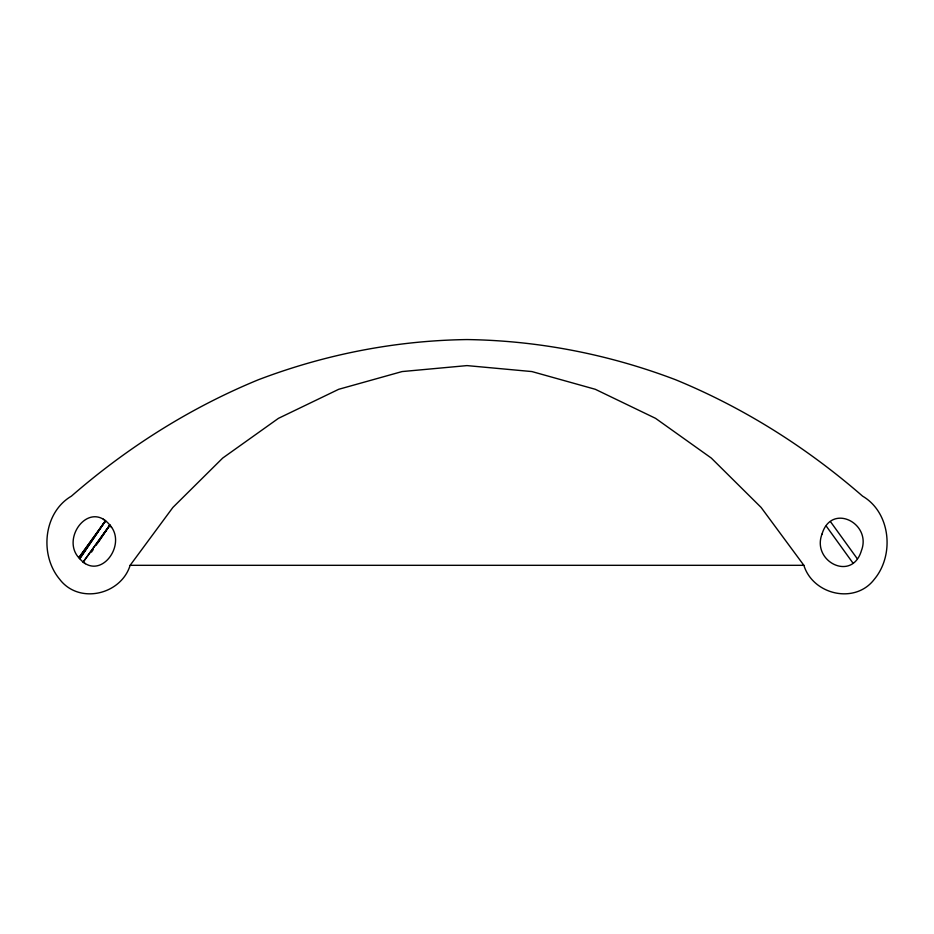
<?xml version="1.0" encoding="UTF-8"?>
<svg xmlns="http://www.w3.org/2000/svg" width="934" height="934" viewBox="0 0 934 934"><rect width="100%" height="100%" fill="white"/><g stroke="black" fill="none" stroke-linecap="round" stroke-linejoin="round"><path stroke-width="1.4" d="M130.141 565.315C121.011 594.818 78.876 604.707 59.624 579.208C39.391 554.971 43.349 512.591 71.416 496.141C127.129 447.643 189.976 407.878 258.344 379.764C325.044 354.371 395.607 340.548 467 339.567C538.393 340.548 608.956 354.371 675.656 379.764C744.024 407.878 806.871 447.643 862.584 496.141C890.651 512.591 894.609 554.971 874.376 579.208C855.124 604.707 812.989 594.818 803.859 565.315L761.117 507.442L711.288 458.057L655.563 418.35L595.285 389.291L531.925 371.569L467 365.603L402.075 371.569L338.715 389.291L278.437 418.35L222.712 458.057L172.883 507.442L130.141 565.315L803.859 565.315M105.484 520.857L79.752 558.707C99.891 582.162 127.701 544.569 109.862 525.106C89.255 499.503 59.788 539.14 79.752 558.707L105.449 520.938L78.853 557.715L105.484 520.857L103.3 519.187M91.509 552.087L93.131 549.682M98.023 542.491L109.862 525.106L83.173 562.034L85.356 563.704M96.214 545.176L109.862 525.106L83.173 562.034M109.803 525.177L111.543 527.453M830.559 521.767L857.19 558.625M826.24 526.087L852.87 562.945M822.013 534.096C811.448 561.369 852.112 582.279 861.417 550.628C871.982 523.344 831.33 502.434 822.013 534.096"/></g></svg>
